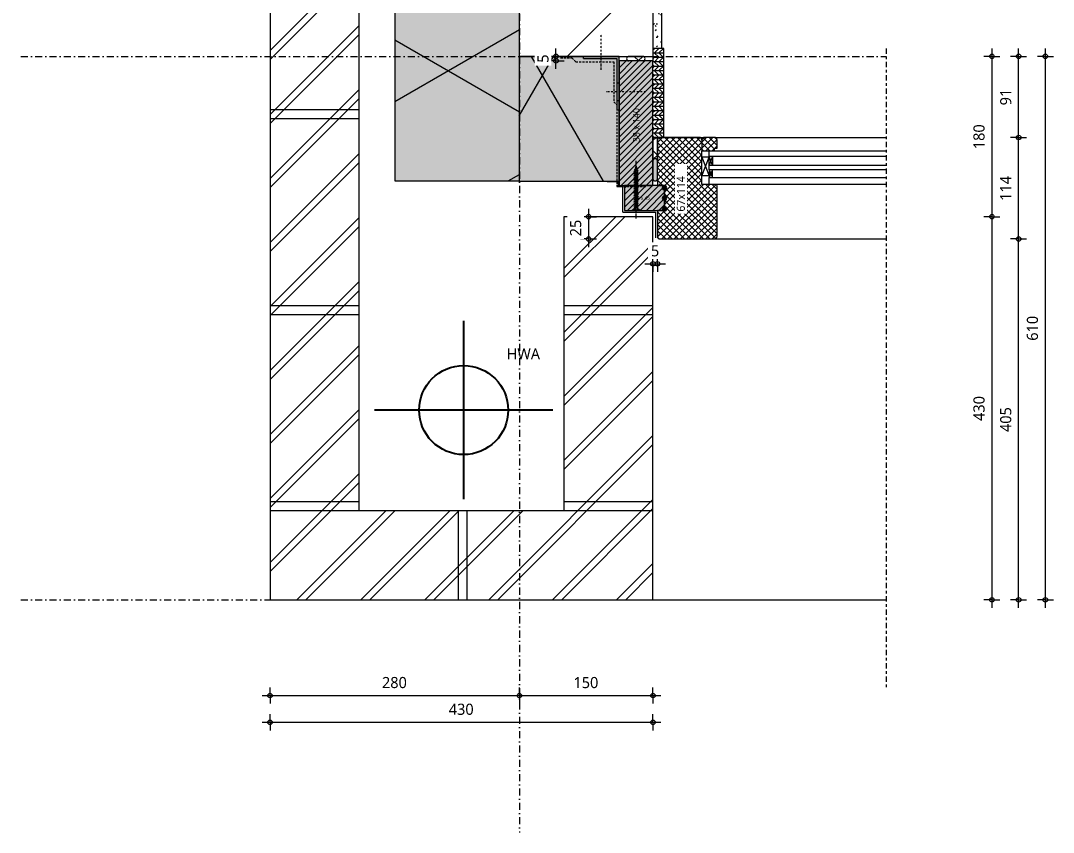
# Model space of a CAD drawing. Header units: millimetres. Extents: x -435 to 27166, y -19117 to 26500.
# Drawn here: x 1491 to 2651, y 15765 to 16676 of the extents above; entities that cross this region are included whole.
import ezdxf

# ---------------------------------------------------------------- set-up
doc = ezdxf.new("R2010")
doc.units = ezdxf.units.MM
for name, pattern in [('MV_center', [15, 6, -3, 3, -3]), ('MV_hartlijn_staal', [6.6, 5, -0.8, 0, -0.8]), ('MV_hidden', [3.75, 2.5, -1.25]), ('MV_stramien', [16, 8, -4, 0, -4]), ('Streep-stip _ detail', [4, 2, -1, 0, -1])]:
    doc.linetypes.add(name, pattern=pattern)
for name, color, linetype, lineweight in [('A-ANNO-DIMS', 211, 'Continuous', 13), ('A-ANNO-DIMS-5', 211, 'Continuous', 13), ('A-ANNO-NOTE', 131, 'Continuous', 18), ('A-DETL', 90, 'Continuous', 13), ('A-DETL-GENF', 92, 'Continuous', 18), ('A-DETL-MEDM', 33, 'Continuous', 18), ('G-ANNO-TEXT', 231, 'Continuous', 13)]:
    doc.layers.add(name, color=color, linetype=linetype, lineweight=lineweight)
doc.styles.add('Segoe UI', font='segoeui.ttf', dxfattribs={"height": 7.5})
doc.styles.add('Segoe UI_1', font='segoeui.ttf', dxfattribs={"height": 4})
doc.styles.add('Segoe UI_2', font='segoeui.ttf', dxfattribs={"height": 9})
doc.styles.add('Segoe UI_3', font='segoeui.ttf', dxfattribs={"height": 12.5})
doc.dimstyles.new('2_5_mm', dxfattribs={"dimscale": 304.8, "dimtxt": 13.092049, "dimasz": 0.016404, "dimexe": 0.029528, "dimexo": 0.0625, "dimgap": 0.014764, "dimtad": 1, "dimdec": 0, "dimzin": 0, "dimdsep": 46, "dimtxsty": 'Segoe UI_3', "dimblk1": 'DOTBLANK', "dimblk2": 'DOTBLANK', "dimsah": 1, "dimcen": 0.09, "dimdle": 0.029528, "dimazin": 0, "dimtfac": 1, "dimtdec": 4, "dimtix": 1, "dimtmove": 0, "dimatfit": 3, "dimfxl": 0.029528, "dimfxlon": 1, "dimtvp": 1, "dimtfill": 1, "dimtolj": 1, "dimtzin": 0, "dimarcsym": 2})
pattern_1 = [(60, (-857.8, 704), (-121.936, 70.4), []), (120, (-857.8, 704), (-121.936, -70.4), [])]
pattern_2 = [(45, (0, 0), (-10.606602, 10.606602), []), (135, (0, 0), (-10.606602, -10.606602), [])]
pattern_3 = [(45, (0, 0), (-3.5355339, 3.5355339), []), (135, (0, 0), (-3.5355339, -3.5355339), [])]

# ---------------------------------------------------------------- blocks, each defined once
blk = doc.blocks.new('42 isolatie - Type 1-3762230-Details Appartement')
at = {"layer": 'A-DETL-GENF'}
blk.add_hatch(color=256, dxfattribs=at).paths.add_polyline_path([(0.3, 140.8), (0.3, 0.8), (112.3, 0.8), (112.3, 140.8), (64.4, 140.8)])
at = {"layer": 'A-DETL-GENF', "lineweight": 13}
h = blk.add_hatch(dxfattribs=at)
h.set_pattern_fill('FP_8', color=256, style=0, pattern_type=2)
h.set_pattern_definition(pattern_1)
h.paths.add_polyline_path([(0.3, 140.8), (0.3, 0.8), (112.3, 0.8), (112.3, 140.8), (64.4, 140.8)])
at = {"layer": 'A-DETL-GENF'}
for p, q in [((112.3, 140.8), (0.3, 140.8)), ((0.3, 140.8), (0.3, 5.8)), ((112.3, 140.8), (0.3, 140.8)), ((112.3, 139.6), (112.3, 140.8)), ((0.3, 5.8), (0.3, 0.8)), ((0.3, 5.8), (0.3, 0.8)), ((0.3, 0.8), (112.3, 0.8))]:
    blk.add_line(p, q, dxfattribs=at)
blk = doc.blocks.new('42 isolatie - Type 1-3762229-Details Appartement')
at = {"layer": 'A-DETL-GENF'}
blk.add_hatch(color=256, dxfattribs=at).paths.add_polyline_path([(0.3, 0.8), (397.3, 0.8), (397.3, 140.8), (0.3, 140.8), (0.3, 71.5)])
at = {"layer": 'A-DETL-GENF', "lineweight": 13}
h = blk.add_hatch(dxfattribs=at)
h.set_pattern_fill('FP_8', color=256, style=0, pattern_type=2)
h.set_pattern_definition(pattern_1)
h.paths.add_polyline_path([(0.3, 0.8), (397.3, 0.8), (397.3, 140.8), (0.3, 140.8), (0.3, 71.5)])
at = {"layer": 'A-DETL-GENF'}
for p, q in [((397.3, 140.8), (0.3, 140.8)), ((0.3, 140.8), (0.3, 0.8)), ((397.3, 140.8), (0.3, 140.8)), ((0.3, 140.8), (0.3, 0.8)), ((0.3, 0.8), (397.3, 0.8)), ((0.3, 0.8), (397.3, 0.8))]:
    blk.add_line(p, q, dxfattribs=at)
blk = doc.blocks.new('00 hout_rechthoekig_sls - SLS 38x140-V16-Details Appartement')
at = {"layer": 'A-DETL-GENF', "lineweight": 13}
blk.add_hatch(color=256, dxfattribs=at).paths.add_polyline_path([(140, 0), (140, 38), (0, 38), (0, 0), (133.8, 0)])
at = {"layer": 'A-DETL-MEDM', "lineweight": 13}
h = blk.add_hatch(dxfattribs=at)
h.set_pattern_fill('FP_39', color=256, style=0, pattern_type=2)
h.set_pattern_definition([(135, (16630.939, -2163.159), (-3.5355339, -3.5355339), [])])
h.paths.add_polyline_path([(140, 0), (140, 38), (0, 38), (0, 0), (133.8, 0)])
at = {"layer": 'A-DETL-MEDM'}
for p, q in [((112.4, 38), (0, 38)), ((0, 38), (0, 0)), ((112.4, 38), (0, 38)), ((132.4, 38), (112.4, 38)), ((132.4, 38), (112.4, 38)), ((140, 38), (132.4, 38)), ((140, 38), (132.4, 38)), ((140, 6), (140, 38)), ((140, 6), (140, 38)), ((140, 6), (140, 38)), ((0, 0), (140, 0)), ((140, 0), (140, 6)), ((140, 0), (140, 6)), ((140, 0), (140, 6))]:
    blk.add_line(p, q, dxfattribs=at)
blk = doc.blocks.new('00 hout_rechthoekig_sls - Vuren 28x45-V17-Details Appartement')
at = {"layer": 'A-DETL-GENF', "lineweight": 13}
blk.add_hatch(color=256, dxfattribs=at).paths.add_polyline_path([(8, 28), (1.5, 28), (1.7, 27.8), (2.1, 27.3), (2.4, 26.7), (2.5, 26.1), (2.4, 25.4), (2.1, 24.8), (1.7, 24.3), (1.2, 23.9), (0.6, 23.7), (0, 23.6), (0, 16.8), (0.6, 16.7), (1.2, 16.5), (1.7, 16.1), (2.1, 15.5), (2.4, 14.9), (2.5, 14.3), (2.4, 13.6), (2.1, 13), (1.7, 12.5), (1.2, 12.1), (0.6, 11.9), (0, 11.8), (0, 5), (0.6, 4.9), (1.2, 4.7), (1.7, 4.3), (2.1, 3.7), (2.4, 3.1), (2.5, 2.5), (2.4, 1.9), (2.1, 1.2), (1.7, 0.7), (1.2, 0.3), (0.6, 0.1), (0.4, 0), (45, 0), (45, 28)])
at = {"layer": 'A-DETL-MEDM', "lineweight": 13}
h = blk.add_hatch(dxfattribs=at)
h.set_pattern_fill('FP_40', color=256, style=0, pattern_type=2)
h.set_pattern_definition([(225, (2214.159, 16490.939), (3.5355339, -3.5355339), [])])
h.paths.add_polyline_path([(8, 28), (1.5, 28), (1.7, 27.8), (2.1, 27.3), (2.4, 26.7), (2.5, 26.1), (2.4, 25.4), (2.1, 24.8), (1.7, 24.3), (1.2, 23.9), (0.6, 23.7), (0, 23.6), (0, 16.8), (0.6, 16.7), (1.2, 16.5), (1.7, 16.1), (2.1, 15.5), (2.4, 14.9), (2.5, 14.3), (2.4, 13.6), (2.1, 13), (1.7, 12.5), (1.2, 12.1), (0.6, 11.9), (0, 11.8), (0, 5), (0.6, 4.9), (1.2, 4.7), (1.7, 4.3), (2.1, 3.7), (2.4, 3.1), (2.5, 2.5), (2.4, 1.9), (2.1, 1.2), (1.7, 0.7), (1.2, 0.3), (0.6, 0.1), (0.4, 0), (45, 0), (45, 28)])
at = {"layer": 'A-DETL-MEDM'}
for p, q in [((0, 23.6), (0, 16.8)), ((8, 28), (1.5, 28)), ((8, 28), (1.5, 28)), ((45, 28), (8, 28)), ((45, 28), (8, 28)), ((45, 0), (45, 28)), ((45, 0), (45, 28)), ((45, 0), (45, 28)), ((0, 11.8), (0, 5)), ((0, 0), (8, 0)), ((8, 0), (45, 0))]:
    blk.add_line(p, q, dxfattribs=at)
blk = doc.blocks.new('28 schroeven 2D - Verzonken schroef 5_0x50mm-3138919-Details Appartement')
at = {"layer": 'A-DETL-GENF', "lineweight": 5}
for p, q in [((-4.9, 0), (4.9, 0)), ((-2, -2.4), (-4.9, 0)), ((4.9, 0), (2, -2.4)), ((-4.5, -0.3), (4.5, -0.3)), ((2.5, -4.7), (-2.5, -5.9)), ((-2.5, -5.9), (-1.8, -5.3)), ((2.5, -7.2), (-2.5, -8.3)), ((-2.5, -8.3), (-1.8, -7.7)), ((2.5, -9.6), (-2.5, -10.8)), ((-2.5, -10.8), (-1.8, -10.1)), ((-1.5, -4), (1.5, -3.3)), ((-1.5, -3.6), (-1.5, -45)), ((1.5, -45), (1.5, -3.6)), ((1.8, -5.4), (2.5, -4.7)), ((1.8, -7.8), (2.5, -7.2)), ((1.8, -10.2), (2.5, -9.6)), ((2.5, -12), (-2.5, -13.2)), ((-2.5, -13.2), (-1.8, -12.6)), ((2.5, -14.5), (-2.5, -15.6)), ((-2.5, -15.6), (-1.8, -15)), ((2.5, -16.9), (-2.5, -18.1)), ((-2.5, -18.1), (-1.8, -17.4)), ((2.5, -19.4), (-2.5, -20.5)), ((-2.5, -20.5), (-1.8, -19.9)), ((2.5, -21.8), (-2.5, -23)), ((-2.5, -23), (-1.8, -22.3)), ((1.8, -12.7), (2.5, -12)), ((1.8, -15.1), (2.5, -14.5)), ((1.8, -17.6), (2.5, -16.9)), ((1.8, -20), (2.5, -19.4)), ((1.8, -22.4), (2.5, -21.8)), ((2.5, -24.2), (-2.5, -25.4)), ((-2.5, -25.4), (-1.8, -24.8)), ((2.5, -26.7), (-2.5, -27.8)), ((-2.5, -27.8), (-1.8, -27.2)), ((2.5, -29.1), (-2.5, -30.3)), ((-2.5, -30.3), (-1.8, -29.6)), ((2.5, -31.5), (-2.5, -32.7)), ((-2.5, -32.7), (-1.8, -32.1)), ((2.5, -34), (-2.5, -35.1)), ((-2.5, -35.1), (-1.8, -34.5)), ((1.8, -24.9), (2.5, -24.2)), ((1.8, -27.3), (2.5, -26.7)), ((1.8, -29.7), (2.5, -29.1)), ((1.8, -32.2), (2.5, -31.5)), ((1.8, -34.6), (2.5, -34)), ((2.5, -36.4), (-2.5, -37.6)), ((-2.5, -37.6), (-1.8, -36.9)), ((2.5, -38.9), (-2.5, -40)), ((-2.5, -40), (-1.8, -39.4)), ((2.5, -41.3), (-2.5, -42.5)), ((-2.5, -42.5), (-1.8, -41.8)), ((2.5, -43.7), (-2.5, -44.9)), ((-2.5, -44.9), (-1.8, -44.3)), ((1.8, -45.8), (-1.8, -46.7)), ((-1.8, -46.7), (-1, -46)), ((-1.5, -45), (0, -50)), ((0, -50), (1.5, -45)), ((1, -46.5), (1.8, -45.8)), ((1.8, -37.1), (2.5, -36.4)), ((1.8, -39.5), (2.5, -38.9)), ((1.8, -41.9), (2.5, -41.3)), ((1.8, -44.4), (2.5, -43.7)), ((-1, -48.7), (-0.3, -48.1)), ((1, -48.2), (-1, -48.7)), ((0.3, -48.9), (1, -48.2))]:
    blk.add_line(p, q, dxfattribs=at)
at = {"layer": 'A-DETL-GENF'}
for p, q in [((-1.5, -3.6), (-1.5, 0)), ((1.5, -3.6), (1.5, 0))]:
    blk.add_line(p, q, dxfattribs=at)
at = {"layer": 'A-DETL-GENF', "linetype": 'MV_hartlijn_staal', "lineweight": 13}
blk.add_line((0, 9.1), (0, -55.9), dxfattribs=at)
at = {"layer": 'A-DETL-GENF', "lineweight": 5}
for centre, start, end in [((-3, -3.6), 360, 50), ((3, -3.6), 130, 180)]:
    blk.add_arc(centre, 1.5, start, end, dxfattribs=at)
for points in [[(-2.5, -5.9), (-1.8, -6.2), (1.8, -5.4)], [(-2.5, -8.3), (-1.8, -8.6), (1.8, -7.8)], [(-2.5, -10.8), (-1.8, -11.1), (1.8, -10.2)], [(-1.8, -5.3), (2.2, -4.5), (2.5, -4.7)], [(-1.8, -7.7), (2.2, -6.9), (2.5, -7.2)], [(-1.8, -10.1), (2.2, -9.3), (2.5, -9.6)], [(-2.5, -13.2), (-1.8, -13.5), (1.8, -12.7)], [(-2.5, -15.6), (-1.8, -15.9), (1.8, -15.1)], [(-2.5, -18.1), (-1.8, -18.4), (1.8, -17.6)], [(-2.5, -20.5), (-1.8, -20.8), (1.8, -20)], [(-2.5, -23), (-1.8, -23.3), (1.8, -22.4)], [(-1.8, -12.6), (2.2, -11.8), (2.5, -12)], [(-1.8, -15), (2.2, -14.2), (2.5, -14.5)], [(-1.8, -17.4), (2.2, -16.6), (2.5, -16.9)], [(-1.8, -19.9), (2.2, -19.1), (2.5, -19.4)], [(-1.8, -22.3), (2.2, -21.5), (2.5, -21.8)], [(-2.5, -25.4), (-1.8, -25.7), (1.8, -24.9)], [(-2.5, -27.8), (-1.8, -28.1), (1.8, -27.3)], [(-2.5, -30.3), (-1.8, -30.6), (1.8, -29.7)], [(-2.5, -32.7), (-1.8, -33), (1.8, -32.2)], [(-2.5, -35.1), (-1.8, -35.4), (1.8, -34.6)], [(-1.8, -24.8), (2.2, -24), (2.5, -24.2)], [(-1.8, -27.2), (2.2, -26.4), (2.5, -26.7)], [(-1.8, -29.6), (2.2, -28.8), (2.5, -29.1)], [(-1.8, -32.1), (2.2, -31.3), (2.5, -31.5)], [(-1.8, -34.5), (2.2, -33.7), (2.5, -34)], [(-2.5, -37.6), (-1.8, -37.9), (1.8, -37.1)], [(-2.5, -40), (-1.8, -40.3), (1.8, -39.5)], [(-2.5, -42.5), (-1.8, -42.8), (1.8, -41.9)], [(-2.5, -44.9), (-1.8, -45.2), (1.8, -44.4)], [(-1.8, -36.9), (2.2, -36.1), (2.5, -36.4)], [(-1.8, -39.4), (2.2, -38.6), (2.5, -38.9)], [(-1.8, -41.8), (2.2, -41), (2.5, -41.3)], [(-1.8, -44.3), (2.2, -43.5), (2.5, -43.7)], [(-1, -46), (1.6, -45.6), (1.8, -45.8)], [(-1.8, -46.7), (-1.3, -46.9), (1, -46.5)], [(-1, -48.7), (-0.8, -48.8), (0.3, -48.9)], [(-0.3, -48.1), (1, -48.1), (1, -48.2)]]:
    blk.add_open_spline(points, degree=2, dxfattribs=at)
blk = doc.blocks.new('30_L-anker - 60x40-3126459-Details Appartement')
at = {"layer": 'A-DETL-GENF'}
for p, q in [((2.5, 60), (0, 60)), ((0, 60), (0, 0)), ((2.5, 2.5), (2.5, 60)), ((0, 50), (2.5, 50)), ((0, 30), (2.5, 30)), ((40, 0), (0, 0)), ((40, 2.5), (2.5, 2.5)), ((40, 2.5), (40, 0))]:
    blk.add_line(p, q, dxfattribs=at)
at = {"layer": 'A-DETL-GENF', "linetype": 'Streep-stip _ detail', "lineweight": 13}
for p, q in [((-30, 40), (15, 40)), ((20, 15), (20, -25))]:
    blk.add_line(p, q, dxfattribs=at)
blk = doc.blocks.new('Repeating Detail - 00 g lijmbolletje s e-349024-Details Appartement')
at = {"layer": 'A-DETL-GENF'}
for points in [[(-26.1, 0), (-26, -0.6), (-25.7, -1.3), (-25.3, -1.8), (-24.8, -2.2), (-24.2, -2.4), (-23.6, -2.5), (-22.9, -2.4), (-22.3, -2.2), (-21.8, -1.8), (-21.4, -1.3), (-21.2, -0.6), (-21.1, 0), (-21.2, 0.6), (-21.4, 1.2), (-21.8, 1.8), (-22.3, 2.2), (-22.9, 2.4), (-23.6, 2.5), (-24.2, 2.4), (-24.8, 2.2), (-25.3, 1.8), (-25.7, 1.2), (-26, 0.6)], [(-14.3, 0), (-14.2, -0.6), (-14, -1.3), (-13.6, -1.8), (-13, -2.2), (-12.4, -2.4), (-11.8, -2.5), (-11.1, -2.4), (-10.5, -2.2), (-10, -1.8), (-9.6, -1.3), (-9.4, -0.6), (-9.3, 0), (-9.4, 0.6), (-9.6, 1.2), (-10, 1.8), (-10.5, 2.2), (-11.1, 2.4), (-11.8, 2.5), (-12.4, 2.4), (-13, 2.2), (-13.6, 1.8), (-14, 1.2), (-14.2, 0.6)], [(-2.5, 0), (-2.4, -0.6), (-2.2, -1.3), (-1.8, -1.8), (-1.3, -2.2), (-0.6, -2.4), (0, -2.5), (0.6, -2.4), (1.2, -2.2), (1.8, -1.8), (2.2, -1.3), (2.4, -0.6), (2.5, 0), (2.4, 0.6), (2.2, 1.2), (1.8, 1.8), (1.2, 2.2), (0.6, 2.4), (0, 2.5), (-0.6, 2.4), (-1.3, 2.2), (-1.8, 1.8), (-2.2, 1.2), (-2.4, 0.6)]]:
    blk.add_hatch(color=256, dxfattribs=at).paths.add_polyline_path(points)
for centre, start, end in [((-23.6, 0), 360, 180), ((-23.6, 0), 180, 360), ((-11.8, 0), 360, 180), ((-11.8, 0), 180, 360), ((0, 0), 360, 180), ((0, 0), 180, 360)]:
    blk.add_arc(centre, 2.5, start, end, dxfattribs=at)
blk = doc.blocks.new('31 driedubbel_glas - HR___-V18-Details Appartement')
at = {"layer": 'A-DETL-GENF', "lineweight": 13}
for p, q in [((11.3, 38), (210, 38)), ((210, 38), (210, 30)), ((210, 30), (11.3, 30)), ((210, 30), (206, 30)), ((210, 21.5), (206, 30)), ((206, 21.5), (210, 30)), ((206, 30), (206, 21.5)), ((210, 21.5), (210, 30)), ((11.3, 21.5), (210, 21.5)), ((11.3, 16.5), (210, 16.5)), ((206, 6), (206, 16.5)), ((206, 16.5), (210, 6)), ((206, 6), (210, 16.5)), ((210, 21.5), (210, 0)), ((210, 6), (11.3, 6)), ((210, 0), (11.3, 0))]:
    blk.add_line(p, q, dxfattribs=at)
blk = doc.blocks.new('NLRS_00_DI_maskeer - Type 1-4234953-Details Appartement')
at = {"layer": 'A-DETL-GENF', "linetype": 'MV_center'}
blk.add_line((-100, 0), (619, 0), dxfattribs=at)
blk = doc.blocks.new('DIMBLOCK79-Details Appartement')
at = {"layer": 'A-ANNO-DIMS-5'}
for p, q in [((1762.2, 15888.4), (2210.2, 15888.4)), ((1771.2, 15888.4), (1771.2, 15897.4)), ((1771.2, 15888.4), (1771.2, 15879.4)), ((2201.2, 15888.4), (2201.2, 15897.4)), ((2201.2, 15888.4), (2201.2, 15879.4))]:
    blk.add_line(p, q, dxfattribs=at)
for centre in [(1771.2, 15888.4), (2201.2, 15888.4)]:
    blk.add_circle(centre, 2.5, dxfattribs=at)
at = {"layer": 'A-ANNO-DIMS-5', "color": 0, "insert": (1971.9, 15909.3), "char_height": 12.5, "width": 34.277, "attachment_point": 1, "line_spacing_factor": 1.142579, "style": 'Segoe UI_3', "bg_fill": 3, "box_fill_scale": 1.25, "bg_fill_color": 9, "bg_fill_true_color": 13158600, "bg_fill_transparency": 0}
blk.add_mtext('430', dxfattribs=at)
blk = doc.blocks.new('_DotBlank')
at = {"color": 0, "linetype": 'ByBlock', "lineweight": -2}
blk.add_line((-0.5, 0), (-1, 0), dxfattribs=at)
blk.add_circle((0, 0), 0.5, dxfattribs=at)
blk = doc.blocks.new('DIMBLOCK88-Details Appartement')
at = {"layer": 'A-ANNO-DIMS-5'}
for p, q in [((2611.8, 16430.9), (2602.8, 16430.9)), ((2611.8, 16016.9), (2611.8, 16430.9)), ((2611.8, 16430.9), (2620.8, 16430.9)), ((2611.8, 16025.9), (2602.8, 16025.9)), ((2611.8, 16025.9), (2620.8, 16025.9))]:
    blk.add_line(p, q, dxfattribs=at)
for centre in [(2611.8, 16430.9), (2611.8, 16025.9)]:
    blk.add_circle(centre, 2.5, dxfattribs=at)
at = {"layer": 'A-ANNO-DIMS-5', "color": 0, "insert": (2591, 16214.2), "char_height": 12.5, "width": 34.277, "attachment_point": 1, "rotation": 90, "line_spacing_factor": 1.142579, "style": 'Segoe UI_3', "bg_fill": 3, "box_fill_scale": 1.25, "bg_fill_color": 9, "bg_fill_true_color": 13158600, "bg_fill_transparency": 0}
blk.add_mtext('405', dxfattribs=at)
blk = doc.blocks.new('DIMBLOCK89-Details Appartement')
at = {"layer": 'A-ANNO-DIMS-5'}
for p, q in [((2611.8, 16544.9), (2602.8, 16544.9)), ((2611.8, 16430.9), (2611.8, 16544.9)), ((2611.8, 16544.9), (2620.8, 16544.9)), ((2611.8, 16430.9), (2602.8, 16430.9)), ((2611.8, 16430.9), (2620.8, 16430.9))]:
    blk.add_line(p, q, dxfattribs=at)
for centre in [(2611.8, 16544.9), (2611.8, 16430.9)]:
    blk.add_circle(centre, 2.5, dxfattribs=at)
at = {"layer": 'A-ANNO-DIMS-5', "color": 0, "insert": (2591, 16473.7), "char_height": 12.5, "width": 34.277, "attachment_point": 1, "rotation": 90, "line_spacing_factor": 1.142579, "style": 'Segoe UI_3', "bg_fill": 3, "box_fill_scale": 1.25, "bg_fill_color": 9, "bg_fill_true_color": 13158600, "bg_fill_transparency": 0}
blk.add_mtext('114', dxfattribs=at)
blk = doc.blocks.new('DIMBLOCK90-Details Appartement')
at = {"layer": 'A-ANNO-DIMS-5'}
for p, q in [((2611.8, 16544.9), (2611.8, 16644.9)), ((2611.8, 16635.9), (2602.8, 16635.9)), ((2611.8, 16635.9), (2620.8, 16635.9)), ((2611.8, 16544.9), (2602.8, 16544.9)), ((2611.8, 16544.9), (2620.8, 16544.9))]:
    blk.add_line(p, q, dxfattribs=at)
for centre in [(2611.8, 16635.9), (2611.8, 16544.9)]:
    blk.add_circle(centre, 2.5, dxfattribs=at)
at = {"layer": 'A-ANNO-DIMS-5', "color": 0, "insert": (2591, 16580.9), "char_height": 12.5, "width": 22.852, "attachment_point": 1, "rotation": 90, "line_spacing_factor": 1.142579, "style": 'Segoe UI_3', "bg_fill": 3, "box_fill_scale": 1.25, "bg_fill_color": 9, "bg_fill_true_color": 13158600, "bg_fill_transparency": 0}
blk.add_mtext('91', dxfattribs=at)
blk = doc.blocks.new('DIMBLOCK91-Details Appartement')
at = {"layer": 'A-ANNO-DIMS-5'}
for p, q in [((2128.9, 16455.9), (2119.9, 16455.9)), ((2128.9, 16464.9), (2128.9, 16421.9)), ((2128.9, 16455.9), (2137.9, 16455.9)), ((2128.9, 16430.9), (2119.9, 16430.9)), ((2128.9, 16430.9), (2137.9, 16430.9))]:
    blk.add_line(p, q, dxfattribs=at)
for centre in [(2128.9, 16455.9), (2128.9, 16430.9)]:
    blk.add_circle(centre, 2.5, dxfattribs=at)
at = {"layer": 'A-ANNO-DIMS-5', "color": 0, "insert": (2108.1, 16433.9), "char_height": 12.5, "width": 22.852, "attachment_point": 1, "rotation": 90, "line_spacing_factor": 1.142579, "style": 'Segoe UI_3', "bg_fill": 3, "box_fill_scale": 1.25, "bg_fill_color": 9, "bg_fill_true_color": 13158600, "bg_fill_transparency": 0}
blk.add_mtext('25', dxfattribs=at)
blk = doc.blocks.new('DIMBLOCK92-Details Appartement')
at = {"layer": 'A-ANNO-DIMS-5'}
for p, q in [((1771.2, 15918.4), (1771.2, 15927.4)), ((2051.2, 15918.4), (2051.2, 15927.4)), ((1762.2, 15918.4), (2051.2, 15918.4)), ((1771.2, 15918.4), (1771.2, 15909.4)), ((2051.2, 15918.4), (2051.2, 15909.4))]:
    blk.add_line(p, q, dxfattribs=at)
for centre in [(1771.2, 15918.4), (2051.2, 15918.4)]:
    blk.add_circle(centre, 2.5, dxfattribs=at)
at = {"layer": 'A-ANNO-DIMS-5', "color": 0, "insert": (1896.9, 15939.3), "char_height": 12.5, "width": 34.277, "attachment_point": 1, "line_spacing_factor": 1.142579, "style": 'Segoe UI_3', "bg_fill": 3, "box_fill_scale": 1.25, "bg_fill_color": 9, "bg_fill_true_color": 13158600, "bg_fill_transparency": 0}
blk.add_mtext('280', dxfattribs=at)
blk = doc.blocks.new('DIMBLOCK93-Details Appartement')
at = {"layer": 'A-ANNO-DIMS-5'}
for p, q in [((2051.2, 15918.4), (2051.2, 15927.4)), ((2201.2, 15918.4), (2201.2, 15927.4)), ((2051.2, 15918.4), (2210.2, 15918.4)), ((2051.2, 15918.4), (2051.2, 15909.4)), ((2201.2, 15918.4), (2201.2, 15909.4))]:
    blk.add_line(p, q, dxfattribs=at)
for centre in [(2051.2, 15918.4), (2201.2, 15918.4)]:
    blk.add_circle(centre, 2.5, dxfattribs=at)
at = {"layer": 'A-ANNO-DIMS-5', "color": 0, "insert": (2111.9, 15939.3), "char_height": 12.5, "width": 34.277, "attachment_point": 1, "line_spacing_factor": 1.142579, "style": 'Segoe UI_3', "bg_fill": 3, "box_fill_scale": 1.25, "bg_fill_color": 9, "bg_fill_true_color": 13158600, "bg_fill_transparency": 0}
blk.add_mtext('150', dxfattribs=at)
blk = doc.blocks.new('DIMBLOCK94-Details Appartement')
at = {"layer": 'A-ANNO-DIMS-5'}
for p, q in [((2581.8, 16644.9), (2581.8, 16455.9)), ((2581.8, 16635.9), (2572.8, 16635.9)), ((2581.8, 16635.9), (2590.8, 16635.9)), ((2581.8, 16455.9), (2572.8, 16455.9)), ((2581.8, 16455.9), (2590.8, 16455.9))]:
    blk.add_line(p, q, dxfattribs=at)
for centre in [(2581.8, 16635.9), (2581.8, 16455.9)]:
    blk.add_circle(centre, 2.5, dxfattribs=at)
at = {"layer": 'A-ANNO-DIMS-5', "color": 0, "insert": (2561, 16531.7), "char_height": 12.5, "width": 34.277, "attachment_point": 1, "rotation": 90, "line_spacing_factor": 1.142579, "style": 'Segoe UI_3', "bg_fill": 3, "box_fill_scale": 1.25, "bg_fill_color": 9, "bg_fill_true_color": 13158600, "bg_fill_transparency": 0}
blk.add_mtext('180', dxfattribs=at)
blk = doc.blocks.new('DIMBLOCK95-Details Appartement')
at = {"layer": 'A-ANNO-DIMS-5'}
for p, q in [((2581.8, 16455.9), (2572.8, 16455.9)), ((2581.8, 16455.9), (2581.8, 16016.9)), ((2581.8, 16455.9), (2590.8, 16455.9)), ((2581.8, 16025.9), (2572.8, 16025.9)), ((2581.8, 16025.9), (2590.8, 16025.9))]:
    blk.add_line(p, q, dxfattribs=at)
for centre in [(2581.8, 16455.9), (2581.8, 16025.9)]:
    blk.add_circle(centre, 2.5, dxfattribs=at)
at = {"layer": 'A-ANNO-DIMS-5', "color": 0, "insert": (2561, 16226.7), "char_height": 12.5, "width": 34.277, "attachment_point": 1, "rotation": 90, "line_spacing_factor": 1.142579, "style": 'Segoe UI_3', "bg_fill": 3, "box_fill_scale": 1.25, "bg_fill_color": 9, "bg_fill_true_color": 13158600, "bg_fill_transparency": 0}
blk.add_mtext('430', dxfattribs=at)
blk = doc.blocks.new('DIMBLOCK96-Details Appartement')
at = {"layer": 'A-ANNO-DIMS-5'}
for p, q in [((2201.2, 16403.1), (2201.2, 16412.1)), ((2206.2, 16403.1), (2206.2, 16412.1)), ((2192.2, 16403.1), (2215.2, 16403.1)), ((2201.2, 16403.1), (2201.2, 16394.1)), ((2206.2, 16403.1), (2206.2, 16394.1))]:
    blk.add_line(p, q, dxfattribs=at)
for centre in [(2201.2, 16403.1), (2206.2, 16403.1)]:
    blk.add_circle(centre, 2.5, dxfattribs=at)
at = {"layer": 'A-ANNO-DIMS-5', "color": 0, "insert": (2198.9, 16423.9), "char_height": 12.5, "width": 11.426, "attachment_point": 1, "line_spacing_factor": 1.142579, "style": 'Segoe UI_3', "bg_fill": 3, "box_fill_scale": 1.25, "bg_fill_color": 9, "bg_fill_true_color": 13158600, "bg_fill_transparency": 0}
blk.add_mtext('5', dxfattribs=at)
blk = doc.blocks.new('DIMBLOCK99-Details Appartement')
at = {"layer": 'A-ANNO-DIMS-5'}
for p, q in [((2641.8, 16016.9), (2641.8, 16644.9)), ((2641.8, 16635.9), (2632.8, 16635.9)), ((2641.8, 16635.9), (2650.8, 16635.9)), ((2641.8, 16025.9), (2632.8, 16025.9)), ((2641.8, 16025.9), (2650.8, 16025.9))]:
    blk.add_line(p, q, dxfattribs=at)
for centre in [(2641.8, 16635.9), (2641.8, 16025.9)]:
    blk.add_circle(centre, 2.5, dxfattribs=at)
at = {"layer": 'A-ANNO-DIMS-5', "color": 0, "insert": (2621, 16316.7), "char_height": 12.5, "width": 34.277, "attachment_point": 1, "rotation": 90, "line_spacing_factor": 1.142579, "style": 'Segoe UI_3', "bg_fill": 3, "box_fill_scale": 1.25, "bg_fill_color": 9, "bg_fill_true_color": 13158600, "bg_fill_transparency": 0}
blk.add_mtext('610', dxfattribs=at)
blk = doc.blocks.new('DIMBLOCK100-Details Appartement')
at = {"layer": 'A-ANNO-DIMS-5'}
for p, q in [((2092.3, 16621.9), (2092.3, 16644.9)), ((2092.3, 16635.9), (2083.3, 16635.9)), ((2092.3, 16630.9), (2083.3, 16630.9)), ((2092.3, 16635.9), (2101.3, 16635.9)), ((2092.3, 16630.9), (2101.3, 16630.9))]:
    blk.add_line(p, q, dxfattribs=at)
for centre in [(2092.3, 16635.9), (2092.3, 16630.9)]:
    blk.add_circle(centre, 2.5, dxfattribs=at)
at = {"layer": 'A-ANNO-DIMS-5', "color": 0, "insert": (2071.4, 16628.7), "char_height": 12.5, "width": 11.426, "attachment_point": 1, "rotation": 90, "line_spacing_factor": 1.142579, "style": 'Segoe UI_3', "bg_fill": 3, "box_fill_scale": 1.25, "bg_fill_color": 9, "bg_fill_true_color": 13158600, "bg_fill_transparency": 0}
blk.add_mtext('5', dxfattribs=at)

msp = doc.modelspace()

# ---------------------------------------------------------------- hatches: boundary and pattern name
at = {"layer": 'A-DETL-GENF', "lineweight": 13}
h = msp.add_hatch(dxfattribs=at)
h.set_pattern_fill('FP_10', color=57, style=0, pattern_type=2)
h.set_pattern_definition([(45, (0, 0), (-35.92102, 35.92102), []), (45, (10.16, 0), (-35.92102, 35.92102), [])])
h.paths.add_polyline_path([(1980.4, 16025.9), (2201.2, 16025.9), (2201.2, 16455.9), (2101.2, 16455.9), (2101.2, 16125.9), (1871.2, 16125.9), (1871.2, 16892.9), (1771.2, 16892.9), (1771.2, 16025.9)])
h = msp.add_hatch(dxfattribs=at)
h.set_pattern_fill('FP_9', color=57, style=0, pattern_type=2)
h.set_pattern_definition([(45, (0, 0), (-53.033, 53.033), [])])
h.paths.add_polyline_path([(2201.2, 16635.9), (2201.2, 16892.9), (2051.2, 16892.9), (2051.2, 16635.9), (2099, 16635.9)])
h = msp.add_hatch(dxfattribs=at)
h.set_pattern_fill('FP_17', color=254, style=0, pattern_type=2)
h.set_pattern_definition([(0, (0, 0), (20.32, 5.08), [1.676, -13.564, 1.676, -13.564, -81.28]), (0, (0, 0), (20.32, 5.08), [-30.48, 1.676, -28.804, 1.676, -13.564, -35.56]), (0, (0, 0), (20.32, 5.08), [-76.2, 1.676, -8.484, 1.676, -23.724]), (120, (7.62, 2.54), (-14.559409, 15.0576362), [1.676, -13.564, 1.676, -13.564, -81.28]), (120, (7.62, 2.54), (-14.559409, 15.0576362), [-30.48, 1.676, -28.804, 1.676, -13.564, -35.56]), (120, (7.62, 2.54), (-14.559409, 15.0576362), [-76.2, 1.676, -8.484, 1.676, -23.724]), (240, (10.16, 12.7), (-5.760591, -20.1376362), [1.676, -13.564, 1.676, -13.564, -81.28]), (240, (10.16, 12.7), (-5.760591, -20.1376362), [-30.48, 1.676, -28.804, 1.676, -13.564, -35.56]), (240, (10.16, 12.7), (-5.760591, -20.1376362), [-76.2, 1.676, -8.484, 1.676, -23.724])])
h.paths.add_polyline_path([(2211.2, 16644.9), (2211.2, 16892.9), (2201.2, 16892.9), (2201.2, 16644.9)])
h = msp.add_hatch(dxfattribs=at)
h.set_pattern_fill('FP_11', color=254, style=0, pattern_type=2)
h.set_pattern_definition([(0, (0, 0), (0, 5), [50, 0]), (45, (0, 0), (5.00065916, 0), [7.071, -7.071]), (315, (0, 0), (5.00065916, 0), [7.071, -7.071])])
h.paths.add_polyline_path([(2206.2, 16544.9), (2213.2, 16544.9), (2213.2, 16644.9), (2201.2, 16644.9), (2201.2, 16544.9)])
h = msp.add_hatch(dxfattribs=at)
h.set_pattern_fill('FP_21', color=251, style=0, pattern_type=2)
h.set_pattern_definition(pattern_2)
h.paths.add_polyline_path([(2189.7, 16630.9), (2190.3, 16631), (2190.9, 16631.2), (2191.4, 16631.4), (2191.8, 16631.8), (2192.1, 16632.3), (2192.3, 16632.9), (2192.4, 16633.4), (2192.3, 16634), (2192.1, 16634.6), (2191.8, 16635), (2191.4, 16635.4), (2190.9, 16635.7), (2190.3, 16635.9), (2189.7, 16635.9), (2173.6, 16635.9), (2173.1, 16635.7), (2172.6, 16635.4), (2172.2, 16635), (2171.9, 16634.6), (2171.7, 16634), (2171.6, 16633.4), (2171.7, 16632.9), (2171.9, 16632.3), (2172.2, 16631.8), (2172.6, 16631.4), (2173.1, 16631.2), (2173.6, 16631), (2174.2, 16630.9), (2189.7, 16630.9)])
h = msp.add_hatch(dxfattribs=at)
h.set_pattern_fill('FP_21', color=251, style=0, pattern_type=2)
h.set_pattern_definition(pattern_2)
h.paths.add_polyline_path([(2201.2, 16518.5), (2201.3, 16519.2), (2201.5, 16519.8), (2201.9, 16520.3), (2202.4, 16520.7), (2203, 16521), (2203.7, 16521), (2204.3, 16521), (2204.9, 16520.7), (2205.5, 16520.3), (2205.9, 16519.8), (2206.1, 16519.2), (2206.2, 16518.5), (2206.2, 16542.4), (2206.1, 16543.1), (2205.9, 16543.7), (2205.5, 16544.2), (2204.9, 16544.6), (2204.3, 16544.9), (2203.7, 16544.9), (2203, 16544.9), (2202.4, 16544.6), (2201.9, 16544.2), (2201.5, 16543.7), (2201.3, 16543.1), (2201.2, 16542.4), (2201.2, 16519.2)])
h = msp.add_hatch(dxfattribs=at)
h.set_pattern_fill('FP_20', color=250, style=0, pattern_type=2)
h.set_pattern_definition(pattern_3)
h.paths.add_polyline_path([(2270.2, 16430.9), (2271, 16431), (2271.7, 16431.3), (2272.3, 16431.8), (2272.8, 16432.4), (2273.1, 16433.2), (2273.2, 16433.9), (2273.1, 16490.8), (2273, 16491.1), (2272.8, 16491.5), (2272.4, 16491.7), (2272.1, 16491.8), (2271.7, 16491.9), (2256.2, 16491.9), (2256.2, 16542), (2256.1, 16542.7), (2255.8, 16543.5), (2255.3, 16544.1), (2254.7, 16544.5), (2254, 16544.8), (2253.2, 16544.9), (2209.2, 16544.9), (2208.4, 16544.8), (2207.7, 16544.5), (2207.1, 16544.1), (2206.6, 16543.4), (2206.3, 16542.7), (2206.2, 16541.9), (2206.2, 16490.9), (2214.2, 16490.9), (2214.8, 16490.9), (2215.4, 16490.6), (2216, 16490.2), (2216.4, 16489.7), (2216.6, 16489.1), (2216.7, 16488.4), (2216.6, 16487.8), (2216.4, 16487.2), (2216, 16486.7), (2215.4, 16486.3), (2214.8, 16486), (2214.2, 16485.9), (2214.2, 16479.2), (2214.8, 16479.1), (2215.4, 16478.8), (2216, 16478.4), (2216.4, 16477.9), (2216.6, 16477.3), (2216.7, 16476.7), (2216.6, 16476), (2216.4, 16475.4), (2216, 16474.9), (2215.4, 16474.5), (2214.8, 16474.2), (2214.2, 16474.2), (2214.2, 16467.4), (2214.8, 16467.3), (2215.4, 16467), (2216, 16466.6), (2216.4, 16466.1), (2216.6, 16465.5), (2216.7, 16464.6), (2216.6, 16464.2), (2216.4, 16463.6), (2216, 16463.1), (2215.4, 16462.7), (2214.8, 16462.5), (2214, 16462.4), (2213.5, 16462.5), (2212.9, 16462.7), (2212.6, 16462.9), (2206.2, 16462.9), (2206.2, 16433.9), (2206.3, 16433.2), (2206.6, 16432.4), (2207.1, 16431.8), (2207.7, 16431.3), (2208.4, 16431), (2209.2, 16430.9), (2217.6, 16430.9)])
h = msp.add_hatch(dxfattribs=at)
h.set_pattern_fill('FP_20', color=250, style=0, pattern_type=2)
h.set_pattern_definition(pattern_3)
h.paths.add_polyline_path([(2270.2, 16529.9), (2270.2, 16532.9), (2273.2, 16532.9), (2273.2, 16541.9), (2273.1, 16542.7), (2272.8, 16543.4), (2272.3, 16544.1), (2271.7, 16544.5), (2271, 16544.8), (2270.2, 16544.9), (2259.2, 16544.9), (2258.4, 16544.8), (2257.7, 16544.5), (2257.1, 16544.1), (2256.6, 16543.4), (2256.3, 16542.7), (2256.2, 16541.9), (2256.2, 16529.9)])
at = {"layer": 'A-DETL-GENF'}
msp.add_hatch(color=7, dxfattribs=at).paths.add_polyline_path([(2203.7, 16496), (2204.3, 16496.1), (2204.9, 16496.4), (2205.5, 16496.8), (2205.9, 16497.3), (2206.1, 16497.9), (2206.2, 16498.5), (2206.2, 16518.5), (2206.1, 16519.2), (2205.9, 16519.8), (2205.5, 16520.3), (2204.9, 16520.7), (2204.3, 16521), (2203.7, 16521), (2203, 16521), (2202.4, 16520.7), (2201.9, 16520.3), (2201.5, 16519.8), (2201.3, 16519.2), (2201.2, 16518.5), (2201.2, 16498.5), (2201.3, 16497.9), (2201.6, 16497.1), (2201.9, 16496.8), (2202.4, 16496.4), (2203, 16496.1)])

# ---------------------------------------------------------------- linework, layer by layer
at = {"layer": 'A-DETL', "lineweight": 18}
for p, q in [((1771.2, 16892.9), (1771.2, 16025.9)), ((1871.2, 16125.9), (1871.2, 16892.9)), ((2201.2, 16892.9), (2201.2, 16644.9)), ((2211.2, 16644.9), (2211.2, 16892.9)), ((2213.2, 16644.9), (2201.2, 16644.9)), ((2051.2, 16635.9), (2201.2, 16635.9)), ((1871.2, 16575.9), (1771.2, 16575.9)), ((1871.2, 16565.9), (1771.2, 16565.9)), ((2201.2, 16542.4), (2201.2, 16518.5)), ((2206.2, 16518.5), (2206.2, 16542.4)), ((2270.2, 16529.9), (2270.2, 16532.9)), ((2270.2, 16532.9), (2273.2, 16532.9)), ((2201.2, 16518.5), (2201.2, 16498.5)), ((2206.2, 16498.5), (2206.2, 16518.5)), ((2264.2, 16522.7), (2256.2, 16522.7)), ((2256.2, 16501.9), (2264.2, 16522.7)), ((2256.2, 16522.7), (2264.2, 16501.9)), ((2264.2, 16501.9), (2256.2, 16501.9)), ((2162.4, 16495.1), (2149.8, 16495.1)), ((2162.4, 16489.3), (2162.4, 16495.1)), ((2167.4, 16489.3), (2162.4, 16489.3)), ((2167.4, 16460.9), (2167.4, 16489.3)), ((2101.2, 16455.9), (2101.2, 16125.9)), ((2201.2, 16455.9), (2101.2, 16455.9)), ((2167.4, 16460.9), (2204.2, 16460.9)), ((2201.2, 16025.9), (2201.2, 16455.9)), ((2204.2, 16460.9), (2204.2, 16432.3)), ((1871.2, 16355.9), (1771.2, 16355.9)), ((2201.4, 16355.9), (2101.4, 16355.9)), ((1871.2, 16345.9), (1771.2, 16345.9)), ((2201.4, 16345.9), (2101.4, 16345.9)), ((1871.2, 16135.9), (1771.2, 16135.9)), ((2201.4, 16135.9), (2101.4, 16135.9)), ((1871.2, 16125.9), (1771.2, 16125.9)), ((2101.2, 16125.9), (1871.2, 16125.9)), ((1982.3, 16125.9), (1982.3, 16025.9)), ((1992.3, 16125.9), (1992.3, 16025.9)), ((2201.4, 16125.9), (2101.4, 16125.9)), ((1771.2, 16025.9), (2201.2, 16025.9))]:
    msp.add_line(p, q, dxfattribs=at)
at = {"layer": 'A-DETL', "linetype": 'MV_stramien', "lineweight": 18}
for p, q in [((2051.2, 16892.9), (2051.2, 15764.9)), ((1491.2, 16635.9), (2462.9, 16635.9)), ((1491.2, 16025.9), (2462.9, 16025.9))]:
    msp.add_line(p, q, dxfattribs=at)
at = {"layer": 'A-DETL'}
for p, q in [((2201.2, 16644.9), (2201.2, 16630.9)), ((2213.2, 16544.9), (2213.2, 16644.9)), ((2189.7, 16635.9), (2174.2, 16635.9)), ((2201.2, 16544.9), (2209.2, 16544.9)), ((2206.2, 16541.9), (2206.2, 16518.5)), ((2253.2, 16544.9), (2209.2, 16544.9)), ((2209.2, 16544.9), (2259.2, 16544.9)), ((2256.2, 16541.9), (2256.2, 16529.9)), ((2270.2, 16544.9), (2259.2, 16544.9)), ((2270.2, 16544.9), (2462.9, 16544.9)), ((2273.2, 16532.9), (2273.2, 16541.9)), ((2256.2, 16491.9), (2256.2, 16529.9)), ((2256.2, 16529.9), (2270.2, 16529.9)), ((2206.2, 16498.5), (2206.2, 16490.9)), ((2206.2, 16490.9), (2214.2, 16490.9)), ((2271.7, 16491.9), (2256.2, 16491.9)), ((2273.2, 16433.9), (2273.2, 16490.4)), ((2214.2, 16485.9), (2214.2, 16479.2)), ((2214.2, 16474.2), (2214.2, 16467.4)), ((2212.6, 16462.9), (2206.2, 16462.9)), ((2206.2, 16462.9), (2206.2, 16433.9)), ((2209.2, 16430.9), (2270.2, 16430.9)), ((2209.2, 16430.9), (2462.9, 16430.9)), ((2201.2, 16025.9), (2462.9, 16025.9))]:
    msp.add_line(p, q, dxfattribs=at)
at = {"layer": 'A-DETL', "linetype": 'MV_hidden', "lineweight": 18}
for p, q in [((2097.4, 16634.2), (2110, 16634.2)), ((2110, 16634.2), (2114.4, 16629.8)), ((2114.4, 16629.8), (2157.2, 16629.8)), ((2157.2, 16629.8), (2157.2, 16584.8)), ((2157.2, 16584.8), (2160.7, 16581.3)), ((2160.7, 16581.3), (2160.7, 16489.8)), ((2160.7, 16489.8), (2193.5, 16489.8))]:
    msp.add_line(p, q, dxfattribs=at)
at = {"layer": 'A-DETL', "lineweight": 25}
for p, q in [((1988.6, 16338.9), (1988.6, 16138.9)), ((2088.6, 16238.9), (1888.6, 16238.9))]:
    msp.add_line(p, q, dxfattribs=at)
msp.add_circle((1988.6, 16238.9), 50, dxfattribs=at)
at = {"layer": 'A-DETL'}
for centre, radius, start, end in [((2174.1, 16633.4), 2.51, 87.558, 179.9026), ((2174.1, 16633.4), 2.51, 180.0974, 272.3006), ((2189.9, 16633.4), 2.51, 0.0974, 92.442), ((2189.9, 16633.4), 2.51, 267.6994, 359.9026), ((2209.2, 16541.9), 3, 90, 180), ((2253.2, 16541.9), 3, 0.7512, 90), ((2259.2, 16541.9), 3, 90, 180), ((2270.2, 16541.9), 3, 360, 90), ((2271.7, 16490.4), 1.5, 0, 90), ((2209.2, 16433.9), 3, 180, 270), ((2270.2, 16433.9), 3, 270, 0)]:
    msp.add_arc(centre, radius, start, end, dxfattribs=at)
at = {"layer": 'A-DETL', "lineweight": 18}
for centre, start, end in [((2203.7, 16542.4), 0, 180), ((2203.7, 16518.5), 0, 180), ((2203.7, 16518.5), 0, 180), ((2203.7, 16498.5), 180, 0)]:
    msp.add_arc(centre, 2.5, start, end, dxfattribs=at)

# ---------------------------------------------------------------- block references
at = {"layer": 'A-DETL-GENF'}
for name, p, rotation in [('42 isolatie - Type 1-3762229-Details Appartement', (2052, 16495.7), 89.99999999999002), ('30_L-anker - 60x40-3126459-Details Appartement', (2163.2, 16635.9), 180), ('42 isolatie - Type 1-3762230-Details Appartement', (2163.4, 16636.7), 180), ('28 schroeven 2D - Verzonken schroef 5_0x50mm-3138919-Details Appartement', (2182.2, 16462.9), 180), ('Repeating Detail - 00 g lijmbolletje s e-349024-Details Appartement', (2214.2, 16488.4), 89.99999999999982)]:
    msp.add_blockref(name, p, dxfattribs=dict(at, rotation=rotation))
at = {"layer": 'A-DETL-GENF', "linetype": 'MV_center', "rotation": 270}
msp.add_blockref('NLRS_00_DI_maskeer - Type 1-4234953-Details Appartement', (2462.9, 16544.9), dxfattribs=at)
at = {"layer": 'A-DETL-GENF', "lineweight": 13, "rotation": 180}
msp.add_blockref('31 driedubbel_glas - HR___-V18-Details Appartement', (2474.2, 16529.9), dxfattribs=at)
at = {"layer": 'A-DETL-MEDM', "lineweight": 13}
for name, p, rotation in [('00 hout_rechthoekig_sls - SLS 38x140-V16-Details Appartement', (2163.2, 16630.9), 270.0000000000063), ('00 hout_rechthoekig_sls - Vuren 28x45-V17-Details Appartement', (2214.2, 16490.9), 180)]:
    msp.add_blockref(name, p, dxfattribs=dict(at, rotation=rotation))

# ---------------------------------------------------------------- texts
at = {"layer": 'A-ANNO-NOTE', "lineweight": 13, "insert": (2178.7, 16539.6), "char_height": 7.5, "width": 47.3, "attachment_point": 1, "rotation": 90, "style": 'Segoe UI'}
msp.add_mtext('38 x 140', dxfattribs=at)
at = {"layer": 'A-ANNO-NOTE', "lineweight": 13, "insert": (2180.1, 16478.8), "char_height": 4, "width": 23.65, "attachment_point": 1, "style": 'Segoe UI_1'}
msp.add_mtext('28 x 45', dxfattribs=at)
at = {"layer": 'G-ANNO-TEXT', "color": 7, "insert": (2036.8, 16308.2), "char_height": 12.5, "width": 48.903, "attachment_point": 1, "style": 'Segoe UI_3'}
msp.add_mtext('HWA', dxfattribs=at)

# ---------------------------------------------------------------- dimensions: what is measured, and where the dimension line sits
at = {"layer": 'A-ANNO-DIMS'}
dim = msp.add_linear_dim(base=(2611.8, 16430.9), p1=(2602.8, 16025.9), p2=(2602.8, 16430.9), angle=90, dimstyle='2_5_mm', override={"dimpost": '<>', "dimfxl": 404.998864}, dxfattribs=at)
dim.commit()
dim.dimension.update_dxf_attribs({"geometry": 'DIMBLOCK88-Details Appartement', "text_midpoint": (2600.8, 16228.4)})

# ---------------------------------------------------------------- next in the draw order: texts
at = {"layer": 'G-ANNO-TEXT', "color": 7, "insert": (2228, 16461.6), "char_height": 9, "width": 51.308, "attachment_point": 1, "rotation": 90, "style": 'Segoe UI_2', "bg_fill": 3, "box_fill_scale": 1.25, "bg_fill_color": 9, "bg_fill_true_color": 13158600, "bg_fill_transparency": 0}
msp.add_mtext('67x114', dxfattribs=at)

# ---------------------------------------------------------------- next in the draw order: dimensions: what is measured, and where the dimension line sits
at = {"layer": 'A-ANNO-DIMS'}
for base, p1, p2, override, picture, middle in [((2092.3, 16635.9), (2101.3, 16630.9), (2083.3, 16635.9), {"dimpost": '<>', "dimfxl": 18.681542}, 'DIMBLOCK100-Details Appartement', (2081.4, 16633.4)), ((2611.8, 16544.9), (2602.8, 16430.9), (2602.8, 16544.9), {"dimpost": '<>', "dimfxl": 114.000858}, 'DIMBLOCK89-Details Appartement', (2600.9, 16487.9)), ((2128.9, 16430.9), (2137.9, 16455.9), (2137.9, 16430.9), {"dimpost": '<>', "dimfxl": 25.000828}, 'DIMBLOCK91-Details Appartement', (2118, 16443.4))]:
    dim = msp.add_linear_dim(base=base, p1=p1, p2=p2, angle=90, dimstyle='2_5_mm', override=override, dxfattribs=at)
    dim.commit()
    dim.dimension.update_dxf_attribs({"geometry": picture, "text_midpoint": middle})
for base, p1, p2, override, picture, middle in [((2206.2, 16403.1), (2201.2, 16412.1), (2206.2, 16412.1), {"dimpost": '<>', "dimfxl": 4.999965}, 'DIMBLOCK96-Details Appartement', (2203.7, 16414)), ((2201.2, 15888.4), (1771.2, 15897.4), (2201.2, 15897.4), {"dimpost": '<>', "dimfxl": 430.034043}, 'DIMBLOCK79-Details Appartement', (1986.2, 15899.4))]:
    dim = msp.add_linear_dim(base=base, p1=p1, p2=p2, dimstyle='2_5_mm', override=override, dxfattribs=at)
    dim.commit()
    dim.dimension.update_dxf_attribs({"geometry": picture, "text_midpoint": middle})

# ---------------------------------------------------------------- next in the draw order: dimensions: what is measured, and where the dimension line sits
dim = msp.add_linear_dim(base=(2611.8, 16635.9), p1=(2602.8, 16544.9), p2=(2602.8, 16635.9), angle=90, dimstyle='2_5_mm', override={"dimpost": '<>', "dimfxl": 91.000278}, dxfattribs=at)
dim.commit()
dim.dimension.update_dxf_attribs({"geometry": 'DIMBLOCK90-Details Appartement', "text_midpoint": (2600.8, 16590.4)})
dim = msp.add_linear_dim(base=(2051.2, 15918.4), p1=(1771.2, 15927.4), p2=(2051.2, 15927.4), dimstyle='2_5_mm', override={"dimpost": '<>', "dimfxl": 280.00058}, dxfattribs=at)
dim.commit()
dim.dimension.update_dxf_attribs({"geometry": 'DIMBLOCK92-Details Appartement', "text_midpoint": (1911.2, 15929.4)})

# ---------------------------------------------------------------- next in the draw order: dimensions: what is measured, and where the dimension line sits
for base, p1, p2, override, picture, middle in [((2581.8, 16455.9), (2590.8, 16635.9), (2572.8, 16455.9), {"dimpost": '<>', "dimfxl": 180.898067}, 'DIMBLOCK94-Details Appartement', (2570.8, 16545.9)), ((2641.8, 16635.9), (2632.8, 16025.9), (2632.8, 16635.9), {"dimpost": '<>', "dimfxl": 610}, 'DIMBLOCK99-Details Appartement', (2630.8, 16330.9))]:
    dim = msp.add_linear_dim(base=base, p1=p1, p2=p2, angle=90, dimstyle='2_5_mm', override=override, dxfattribs=at)
    dim.commit()
    dim.dimension.update_dxf_attribs({"geometry": picture, "text_midpoint": middle})
dim = msp.add_linear_dim(base=(2201.2, 15918.4), p1=(2051.2, 15927.4), p2=(2201.2, 15927.4), dimstyle='2_5_mm', override={"dimpost": '<>', "dimfxl": 150.033462}, dxfattribs=at)
dim.commit()
dim.dimension.update_dxf_attribs({"geometry": 'DIMBLOCK93-Details Appartement', "text_midpoint": (2126.2, 15929.4)})

# ---------------------------------------------------------------- next in the draw order: dimensions: what is measured, and where the dimension line sits
dim = msp.add_linear_dim(base=(2581.8, 16025.9), p1=(2572.8, 16455.9), p2=(2590.8, 16025.9), angle=90, dimstyle='2_5_mm', override={"dimpost": '<>', "dimfxl": 430.376272}, dxfattribs=at)
dim.commit()
dim.dimension.update_dxf_attribs({"geometry": 'DIMBLOCK95-Details Appartement', "text_midpoint": (2570.8, 16240.9)})

doc.saveas('drawing.dxf')
